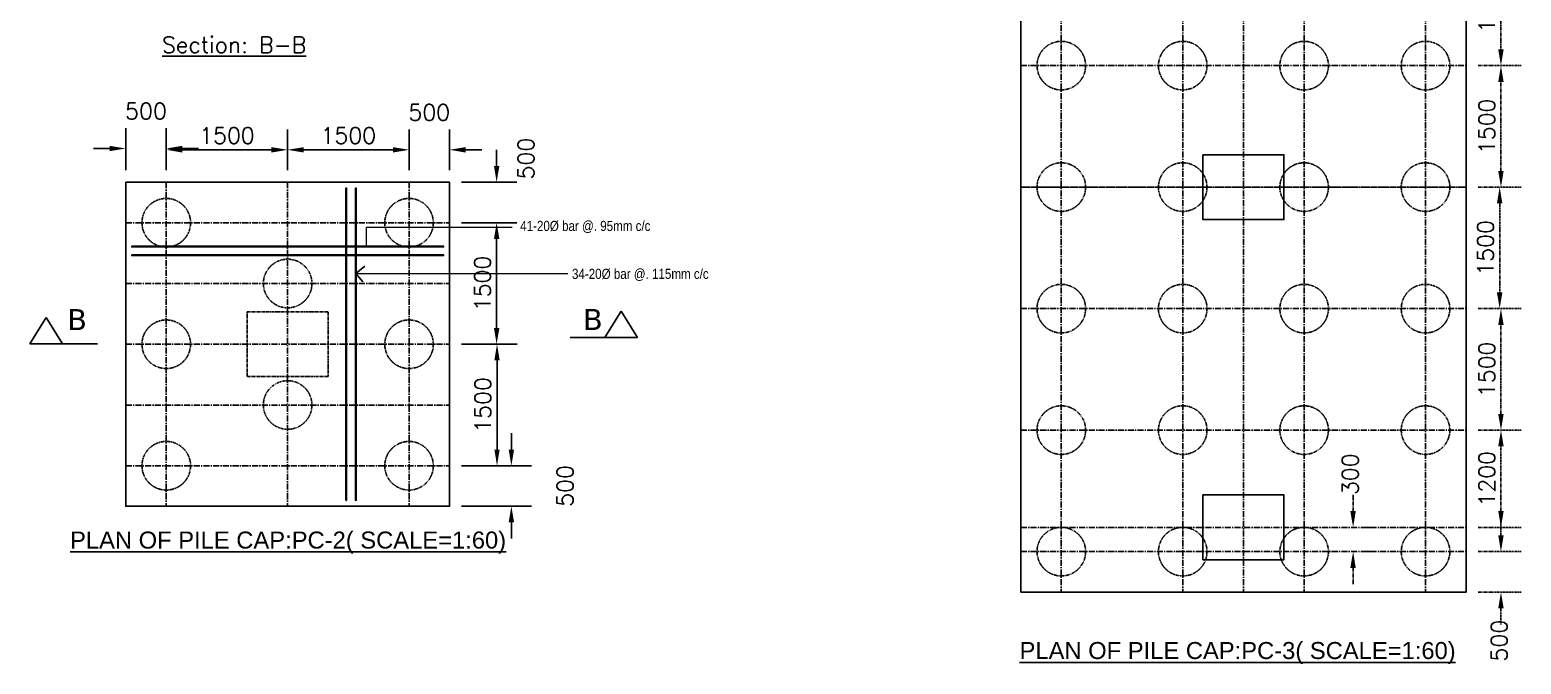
# Model space of a CAD drawing. Header units: millimetres. Extents: x 6239764 to 13047540, y 367704 to 979893.
# Drawn here: x 6508251 to 6526677, y 368985 to 376816 of the extents above; entities that cross this region are included whole.
import ezdxf

# ---------------------------------------------------------------- set-up
doc = ezdxf.new("R2010")
doc.units = ezdxf.units.MM
doc.header["$LTSCALE"] = 300
for name, pattern in [('CENTERX2', [4, 2.5, -0.5, 0.5, -0.5]), ('G', [2, 1.25, -0.25, 0.25, -0.25]), ('K', [2.5, 1.25, -0.25, 0.25, -0.25, 0.25, -0.25])]:
    doc.linetypes.add(name, pattern=pattern)
for name, color, linetype in [('05', 1, 'G'), ('07', 6, 'K'), ('BOU', 12, 'Continuous'), ('DIM', 4, 'Continuous'), ('TEXT', 7, 'Continuous')]:
    doc.layers.add(name, color=color, linetype=linetype)
doc.layers.add('LINE-3', color=7, linetype='Continuous', lineweight=15)
doc.layers.add('ROD', color=10, linetype='Continuous', lineweight=35)
doc.styles.add('1-100', font='romans.shx', dxfattribs={"height": 200})
doc.styles.add('1-37.5', font='arial.ttf')
doc.styles.add('NARROW', font='ARIALN.TTF')
doc.styles.get("Standard").update_dxf_attribs({"font": 'txt8.shx', "width": 0.7, "bigfont": 'hztxt_ii.shx'})
doc.styles.add('ver', font='verdana.ttf')
doc.dimstyles.new('1-100', dxfattribs={"dimtxt": 210, "dimasz": 200, "dimexe": 250, "dimexo": 150, "dimgap": 75, "dimtad": 1, "dimdec": 0, "dimzin": 3, "dimdsep": 46, "dimtxsty": '1-100', "dimcen": 0.09, "dimclrd": 161, "dimclre": 161, "dimclrt": 161, "dimadec": 0, "dimazin": 0, "dimtfac": 1, "dimtdec": 0, "dimtofl": 0, "dimtmove": 2, "dimatfit": 3, "dimfxl": 1, "dimtolj": 1, "dimtzin": 0, "dimarcsym": 0})

# ---------------------------------------------------------------- blocks, each defined once
blk = doc.blocks.new('*D350')
at = {"layer": '07', "color": 161, "lineweight": -2, "ltscale": 0.1, "transparency": 16777216}
for p, q in [((6524600, 370874), (6524600, 371074)), ((6524729, 370674), (6524850, 370674)), ((6524729, 370374), (6524850, 370374)), ((6524600, 370174), (6524600, 369974))]:
    blk.add_line(p, q, dxfattribs=at)
at = {"layer": '07', "color": 161, "ltscale": 0.1, "transparency": 16777216}
for points in [[(6524566, 370874), (6524633, 370874), (6524600, 370674)], [(6524566, 370174), (6524633, 370174), (6524600, 370374)]]:
    blk.add_solid(points, dxfattribs=at)
at = {"layer": 'Defpoints', "color": 0, "ltscale": 0.1, "transparency": 16777216}
for p in [(6524579, 370674), (6524600, 370674), (6524579, 370374)]:
    blk.add_point(p, dxfattribs=at)
at = {"layer": '07', "color": 161, "ltscale": 0.1, "transparency": 16777216, "insert": (6524565, 371330), "char_height": 200, "attachment_point": 5, "rotation": 90, "style": '1-100'}
blk.add_mtext('\\A1;300', dxfattribs=at)
blk = doc.blocks.new('*D352')
at = {"layer": '07', "color": 161, "lineweight": -2, "ltscale": 0.1, "transparency": 16777216}
for p, q in [((6526427, 370574), (6526427, 370774)), ((6526145, 370374), (6526677, 370374)), ((6526145, 369874), (6526677, 369874)), ((6526427, 369674), (6526427, 369474))]:
    blk.add_line(p, q, dxfattribs=at)
at = {"layer": '07', "color": 161, "ltscale": 0.1, "transparency": 16777216}
for points in [[(6526393, 370574), (6526460, 370574), (6526427, 370374)], [(6526393, 369674), (6526460, 369674), (6526427, 369874)]]:
    blk.add_solid(points, dxfattribs=at)
at = {"layer": 'Defpoints', "color": 0, "ltscale": 0.1, "transparency": 16777216}
for p in [(6525995, 370374), (6526427, 370374), (6525995, 369874)]:
    blk.add_point(p, dxfattribs=at)
at = {"layer": '07', "color": 161, "ltscale": 0.1, "transparency": 16777216, "insert": (6526405, 369275), "char_height": 200, "attachment_point": 5, "rotation": 90, "style": '1-100'}
blk.add_mtext('\\A1;500', dxfattribs=at)
blk = doc.blocks.new('*D353')
at = {"layer": '07', "color": 161, "lineweight": -2, "ltscale": 0.1, "transparency": 16777216}
for p, q in [((6526145, 371874), (6526677, 371874)), ((6526427, 370874), (6526427, 371674)), ((6526145, 370674), (6526677, 370674))]:
    blk.add_line(p, q, dxfattribs=at)
at = {"layer": '07', "color": 161, "ltscale": 0.1, "transparency": 16777216}
for points in [[(6526393, 371674), (6526460, 371674), (6526427, 371874)], [(6526393, 370874), (6526460, 370874), (6526427, 370674)]]:
    blk.add_solid(points, dxfattribs=at)
at = {"layer": 'Defpoints', "color": 0, "ltscale": 0.1, "transparency": 16777216}
for p in [(6525995, 371874), (6526427, 371874), (6525995, 370674)]:
    blk.add_point(p, dxfattribs=at)
at = {"layer": '07', "color": 161, "ltscale": 0.1, "transparency": 16777216, "insert": (6526252, 371274), "char_height": 200, "attachment_point": 5, "rotation": 90, "style": '1-100'}
blk.add_mtext('\\A1;1200', dxfattribs=at)
blk = doc.blocks.new('*D354')
at = {"layer": '07', "color": 161, "lineweight": -2, "ltscale": 0.1, "transparency": 16777216}
for p, q in [((6526145, 373374), (6526677, 373374)), ((6526427, 372074), (6526427, 373174)), ((6526145, 371874), (6526677, 371874))]:
    blk.add_line(p, q, dxfattribs=at)
at = {"layer": '07', "color": 161, "ltscale": 0.1, "transparency": 16777216}
for points in [[(6526393, 373174), (6526460, 373174), (6526427, 373374)], [(6526393, 372074), (6526460, 372074), (6526427, 371874)]]:
    blk.add_solid(points, dxfattribs=at)
at = {"layer": 'Defpoints', "color": 0, "ltscale": 0.1, "transparency": 16777216}
for p in [(6525995, 373374), (6526427, 373374), (6525995, 371874)]:
    blk.add_point(p, dxfattribs=at)
at = {"layer": '07', "color": 161, "ltscale": 0.1, "transparency": 16777216, "insert": (6526252, 372624), "char_height": 200, "attachment_point": 5, "rotation": 90, "style": '1-100'}
blk.add_mtext('\\A1;1500', dxfattribs=at)
blk = doc.blocks.new('*D355')
at = {"layer": '07', "color": 161, "lineweight": -2, "ltscale": 0.1, "transparency": 16777216}
for p, q in [((6526145, 376374), (6526677, 376374)), ((6526427, 375074), (6526427, 376174)), ((6526145, 374874), (6526677, 374874))]:
    blk.add_line(p, q, dxfattribs=at)
at = {"layer": '07', "color": 161, "ltscale": 0.1, "transparency": 16777216}
for points in [[(6526393, 376174), (6526460, 376174), (6526427, 376374)], [(6526393, 375074), (6526460, 375074), (6526427, 374874)]]:
    blk.add_solid(points, dxfattribs=at)
at = {"layer": 'Defpoints', "color": 0, "ltscale": 0.1, "transparency": 16777216}
for p in [(6525995, 376374), (6526427, 376374), (6525995, 374874)]:
    blk.add_point(p, dxfattribs=at)
at = {"layer": '07', "color": 161, "ltscale": 0.1, "transparency": 16777216, "insert": (6526252, 375624), "char_height": 200, "attachment_point": 5, "rotation": 90, "style": '1-100'}
blk.add_mtext('\\A1;1500', dxfattribs=at)
blk = doc.blocks.new('*D336')
at = {"layer": '07', "color": 161, "lineweight": -2, "ltscale": 0.1, "transparency": 16777216}
for p, q in [((6526145, 377874), (6526677, 377874)), ((6526427, 377674), (6526427, 376574)), ((6526145, 376374), (6526677, 376374))]:
    blk.add_line(p, q, dxfattribs=at)
at = {"layer": '07', "color": 161, "ltscale": 0.1, "transparency": 16777216}
for points in [[(6526393, 377674), (6526460, 377674), (6526427, 377874)], [(6526393, 376574), (6526460, 376574), (6526427, 376374)]]:
    blk.add_solid(points, dxfattribs=at)
at = {"layer": 'Defpoints', "color": 0, "ltscale": 0.1, "transparency": 16777216}
for p in [(6525995, 377874), (6525995, 376374), (6526427, 376374)]:
    blk.add_point(p, dxfattribs=at)
at = {"layer": '07', "color": 161, "ltscale": 0.1, "transparency": 16777216, "insert": (6526252, 377124), "char_height": 200, "attachment_point": 5, "rotation": 90, "style": '1-100'}
blk.add_mtext('\\A1;1500', dxfattribs=at)
blk = doc.blocks.new('*D344')
at = {"layer": '07', "color": 161, "lineweight": -2, "ltscale": 0.1, "transparency": 16777216}
for p, q in [((6526145, 374874), (6526661, 374874)), ((6526411, 374674), (6526411, 373574)), ((6526145, 373374), (6526661, 373374))]:
    blk.add_line(p, q, dxfattribs=at)
at = {"layer": '07', "color": 161, "ltscale": 0.1, "transparency": 16777216}
for points in [[(6526377, 374674), (6526444, 374674), (6526411, 374874)], [(6526377, 373574), (6526444, 373574), (6526411, 373374)]]:
    blk.add_solid(points, dxfattribs=at)
at = {"layer": 'Defpoints', "color": 0, "ltscale": 0.1, "transparency": 16777216}
for p in [(6525995, 374874), (6525995, 373374), (6526411, 373374)]:
    blk.add_point(p, dxfattribs=at)
at = {"layer": '07', "color": 161, "ltscale": 0.1, "transparency": 16777216, "insert": (6526236, 374124), "char_height": 200, "attachment_point": 5, "rotation": 90, "style": '1-100'}
blk.add_mtext('\\A1;1500', dxfattribs=at)
blk = doc.blocks.new('*D397')
at = {"layer": '07', "color": 161, "linetype": 'Continuous', "lineweight": -2, "ltscale": 0.1, "transparency": 16777216}
for p, q in [((6514018, 375135), (6514018, 375335)), ((6513586, 374935), (6514268, 374935)), ((6513586, 374435), (6514268, 374435)), ((6514018, 374235), (6514018, 374035))]:
    blk.add_line(p, q, dxfattribs=at)
at = {"layer": '07', "color": 161, "linetype": 'Continuous', "ltscale": 0.1, "transparency": 16777216}
for points in [[(6513985, 375135), (6514052, 375135), (6514018, 374935)], [(6513985, 374235), (6514052, 374235), (6514018, 374435)]]:
    blk.add_solid(points, dxfattribs=at)
at = {"layer": 'Defpoints', "color": 0, "linetype": 'Continuous', "ltscale": 0.1, "transparency": 16777216}
for p in [(6513436, 374935), (6513436, 374435), (6514018, 374435)]:
    blk.add_point(p, dxfattribs=at)
at = {"layer": '07', "color": 161, "linetype": 'Continuous', "ltscale": 0.1, "transparency": 16777216, "insert": (6514381, 375226), "char_height": 200, "attachment_point": 5, "rotation": 90, "style": '1-100'}
blk.add_mtext('\\A1;500', dxfattribs=at)
blk = doc.blocks.new('*D398')
at = {"layer": '07', "color": 161, "linetype": 'Continuous', "lineweight": -2, "ltscale": 0.1, "transparency": 16777216}
for p, q in [((6513586, 374435), (6514268, 374435)), ((6514018, 373135), (6514018, 374235)), ((6513586, 372935), (6514268, 372935))]:
    blk.add_line(p, q, dxfattribs=at)
at = {"layer": '07', "color": 161, "linetype": 'Continuous', "ltscale": 0.1, "transparency": 16777216}
for points in [[(6513985, 374235), (6514052, 374235), (6514018, 374435)], [(6513985, 373135), (6514052, 373135), (6514018, 372935)]]:
    blk.add_solid(points, dxfattribs=at)
at = {"layer": 'Defpoints', "color": 0, "linetype": 'Continuous', "ltscale": 0.1, "transparency": 16777216}
for p in [(6513436, 374435), (6514018, 374435), (6513436, 372935)]:
    blk.add_point(p, dxfattribs=at)
at = {"layer": '07', "color": 161, "linetype": 'Continuous', "ltscale": 0.1, "transparency": 16777216, "insert": (6513843, 373685), "char_height": 200, "attachment_point": 5, "rotation": 90, "style": '1-100'}
blk.add_mtext('\\A1;1500', dxfattribs=at)
blk = doc.blocks.new('*D399')
at = {"layer": '07', "color": 161, "linetype": 'Continuous', "lineweight": -2, "ltscale": 0.1, "transparency": 16777216}
for p, q in [((6513586, 372935), (6514273, 372935)), ((6514023, 371635), (6514023, 372735)), ((6513586, 371435), (6514273, 371435))]:
    blk.add_line(p, q, dxfattribs=at)
at = {"layer": '07', "color": 161, "linetype": 'Continuous', "ltscale": 0.1, "transparency": 16777216}
for points in [[(6513990, 372735), (6514056, 372735), (6514023, 372935)], [(6513990, 371635), (6514056, 371635), (6514023, 371435)]]:
    blk.add_solid(points, dxfattribs=at)
at = {"layer": 'Defpoints', "color": 0, "linetype": 'Continuous', "ltscale": 0.1, "transparency": 16777216}
for p in [(6513436, 372935), (6514023, 372935), (6513436, 371435)]:
    blk.add_point(p, dxfattribs=at)
at = {"layer": '07', "color": 161, "linetype": 'Continuous', "ltscale": 0.1, "transparency": 16777216, "insert": (6513848, 372185), "char_height": 200, "attachment_point": 5, "rotation": 90, "style": '1-100'}
blk.add_mtext('\\A1;1500', dxfattribs=at)
blk = doc.blocks.new('*D400')
at = {"layer": '07', "color": 161, "linetype": 'Continuous', "lineweight": -2, "ltscale": 0.1, "transparency": 16777216}
for p, q in [((6514200, 371635), (6514200, 371835)), ((6513586, 371435), (6514450, 371435)), ((6513586, 370935), (6514450, 370935)), ((6514200, 370735), (6514200, 370535))]:
    blk.add_line(p, q, dxfattribs=at)
at = {"layer": '07', "color": 161, "linetype": 'Continuous', "ltscale": 0.1, "transparency": 16777216}
for points in [[(6514167, 371635), (6514234, 371635), (6514200, 371435)], [(6514167, 370735), (6514234, 370735), (6514200, 370935)]]:
    blk.add_solid(points, dxfattribs=at)
at = {"layer": 'Defpoints', "color": 0, "linetype": 'Continuous', "ltscale": 0.1, "transparency": 16777216}
for p in [(6513436, 371435), (6514200, 371435), (6513436, 370935)]:
    blk.add_point(p, dxfattribs=at)
at = {"layer": '07', "color": 161, "linetype": 'Continuous', "ltscale": 0.1, "transparency": 16777216, "insert": (6514863, 371185), "char_height": 200, "attachment_point": 5, "rotation": 90, "style": '1-100'}
blk.add_mtext('\\A1;500', dxfattribs=at)
blk = doc.blocks.new('*D401')
at = {"layer": '07', "color": 161, "linetype": 'Continuous', "lineweight": -2, "ltscale": 0.1, "transparency": 16777216}
for p, q in [((6509436, 375085), (6509436, 375601)), ((6509936, 375085), (6509936, 375601)), ((6509236, 375351), (6509036, 375351)), ((6510136, 375351), (6510336, 375351))]:
    blk.add_line(p, q, dxfattribs=at)
at = {"layer": '07', "color": 161, "linetype": 'Continuous', "ltscale": 0.1, "transparency": 16777216}
for points in [[(6509236, 375384), (6509236, 375318), (6509436, 375351)], [(6510136, 375384), (6510136, 375318), (6509936, 375351)]]:
    blk.add_solid(points, dxfattribs=at)
at = {"layer": 'Defpoints', "color": 0, "linetype": 'Continuous', "ltscale": 0.1, "transparency": 16777216}
for p in [(6509936, 375351), (6509436, 374935), (6509936, 374935)]:
    blk.add_point(p, dxfattribs=at)
at = {"layer": '07', "color": 161, "linetype": 'Continuous', "ltscale": 0.1, "transparency": 16777216, "insert": (6509686, 375813), "char_height": 200, "attachment_point": 5, "style": '1-100'}
blk.add_mtext('\\A1;500', dxfattribs=at)
blk = doc.blocks.new('*D402')
at = {"layer": '07', "color": 161, "linetype": 'Continuous', "lineweight": -2, "ltscale": 0.1, "transparency": 16777216}
for p, q in [((6509936, 375085), (6509936, 375585)), ((6511436, 375085), (6511436, 375585)), ((6510136, 375335), (6511236, 375335))]:
    blk.add_line(p, q, dxfattribs=at)
at = {"layer": '07', "color": 161, "linetype": 'Continuous', "ltscale": 0.1, "transparency": 16777216}
for points in [[(6510136, 375368), (6510136, 375301), (6509936, 375335)], [(6511236, 375368), (6511236, 375301), (6511436, 375335)]]:
    blk.add_solid(points, dxfattribs=at)
at = {"layer": 'Defpoints', "color": 0, "linetype": 'Continuous', "ltscale": 0.1, "transparency": 16777216}
for p in [(6511436, 375335), (6509936, 374935), (6511436, 374935)]:
    blk.add_point(p, dxfattribs=at)
at = {"layer": '07', "color": 161, "linetype": 'Continuous', "ltscale": 0.1, "transparency": 16777216, "insert": (6510686, 375510), "char_height": 200, "attachment_point": 5, "style": '1-100'}
blk.add_mtext('\\A1;1500', dxfattribs=at)
blk = doc.blocks.new('*D403')
at = {"layer": '07', "color": 161, "linetype": 'Continuous', "lineweight": -2, "ltscale": 0.1, "transparency": 16777216}
for p, q in [((6511436, 375085), (6511436, 375585)), ((6512936, 375085), (6512936, 375585)), ((6512736, 375335), (6511636, 375335))]:
    blk.add_line(p, q, dxfattribs=at)
at = {"layer": '07', "color": 161, "linetype": 'Continuous', "ltscale": 0.1, "transparency": 16777216}
for points in [[(6511636, 375368), (6511636, 375301), (6511436, 375335)], [(6512736, 375368), (6512736, 375301), (6512936, 375335)]]:
    blk.add_solid(points, dxfattribs=at)
at = {"layer": 'Defpoints', "color": 0, "linetype": 'Continuous', "ltscale": 0.1, "transparency": 16777216}
for p in [(6511436, 375335), (6511436, 374935), (6512936, 374935)]:
    blk.add_point(p, dxfattribs=at)
at = {"layer": '07', "color": 161, "linetype": 'Continuous', "ltscale": 0.1, "transparency": 16777216, "insert": (6512186, 375510), "char_height": 200, "attachment_point": 5, "style": '1-100'}
blk.add_mtext('\\A1;1500', dxfattribs=at)
blk = doc.blocks.new('*D404')
at = {"layer": '07', "color": 161, "linetype": 'Continuous', "lineweight": -2, "ltscale": 0.1, "transparency": 16777216}
for p, q in [((6512936, 375085), (6512936, 375585)), ((6513436, 375085), (6513436, 375585)), ((6512736, 375335), (6512536, 375335)), ((6513636, 375335), (6513836, 375335))]:
    blk.add_line(p, q, dxfattribs=at)
at = {"layer": '07', "color": 161, "linetype": 'Continuous', "ltscale": 0.1, "transparency": 16777216}
for points in [[(6512736, 375368), (6512736, 375301), (6512936, 375335)], [(6513636, 375368), (6513636, 375301), (6513436, 375335)]]:
    blk.add_solid(points, dxfattribs=at)
at = {"layer": 'Defpoints', "color": 0, "linetype": 'Continuous', "ltscale": 0.1, "transparency": 16777216}
for p in [(6512936, 375335), (6512936, 374935), (6513436, 374935)]:
    blk.add_point(p, dxfattribs=at)
at = {"layer": '07', "color": 161, "linetype": 'Continuous', "ltscale": 0.1, "transparency": 16777216, "insert": (6513186, 375797), "char_height": 200, "attachment_point": 5, "style": '1-100'}
blk.add_mtext('\\A1;500', dxfattribs=at)

msp = doc.modelspace()

# ---------------------------------------------------------------- linework, layer by layer
at = {"color": 8, "linetype": 'CENTERX2', "ltscale": 0.1}
for p, q in [((6520995.1, 388874.3), (6520995.1, 369874.3)), ((6522495.1, 388874.3), (6522495.1, 369874.3)), ((6523245.1, 388874.3), (6523245.1, 369874.3)), ((6523995.1, 388874.3), (6523995.1, 369874.3)), ((6525495.1, 388874.3), (6525495.1, 369874.3)), ((6520495.1, 376374.3), (6525995.1, 376374.3)), ((6509936.2, 374934.5), (6509936.2, 370934.5)), ((6511436.2, 374934.5), (6511436.2, 370934.5)), ((6512936.2, 374934.5), (6512936.2, 370934.5)), ((6520495.1, 374874.3), (6525995.1, 374874.3)), ((6509436.2, 374434.5), (6513436.2, 374434.5)), ((6509436.2, 373684.5), (6513436.2, 373684.5)), ((6520495.1, 373374.3), (6525995.1, 373374.3)), ((6509436.2, 372934.5), (6513436.2, 372934.5)), ((6509436.2, 372184.5), (6513436.2, 372184.5)), ((6520495.1, 371874.3), (6525995.1, 371874.3)), ((6509436.2, 371434.5), (6513436.2, 371434.5)), ((6520495.1, 370674.3), (6525995.1, 370674.3)), ((6520495.1, 370374.3), (6525995.1, 370374.3))]:
    msp.add_line(p, q, dxfattribs=at)
at = {"color": 141, "ltscale": 0.1}
for p, q in [((6522745.1, 375274.3), (6523745.1, 375274.3)), ((6523745.1, 375274.3), (6523745.1, 374474.3)), ((6522745.1, 371074.3), (6523745.1, 371074.3)), ((6523745.1, 371074.3), (6523745.1, 370274.3))]:
    msp.add_line(p, q, dxfattribs=at)
at = {"lineweight": 25}
for q in [(6512391.1, 373896.8, 0), (6512363.1, 373703.4, 0)]:
    msp.add_line((6512279.6, 373806.1, 0), q, dxfattribs=at)
at = {"layer": '05', "linetype": 'Continuous', "ltscale": 0.1}
for points in [[(6522745.1, 375274.3), (6523745.1, 375274.3), (6523745.1, 374474.3), (6522745.1, 374474.3)], [(6522745.1, 371074.3), (6523745.1, 371074.3), (6523745.1, 370274.3), (6522745.1, 370274.3)]]:
    msp.add_lwpolyline(points, close=True, dxfattribs=at)
at = {"layer": '05', "ltscale": 0.1}
for points in [[(6522745.1, 375274.3), (6523745.1, 375274.3), (6523745.1, 374474.3), (6522745.1, 374474.3)], [(6510936.2, 373334.5), (6511936.2, 373334.5), (6511936.2, 372534.5), (6510936.2, 372534.5)], [(6522745.1, 371074.3), (6523745.1, 371074.3), (6523745.1, 370274.3), (6522745.1, 370274.3)]]:
    msp.add_lwpolyline(points, close=True, dxfattribs=at)
at = {"layer": '07', "color": 6, "ltscale": 0.1}
msp.add_line((6520495.1, 374874.3), (6525995.1, 374874.3), dxfattribs=at)
at = {"layer": '07', "color": 22, "ltscale": 0.1}
for centre in [(6520995.1, 376374.3), (6522495.1, 376374.3), (6523995.1, 376374.3), (6525495.1, 376374.3), (6520995.1, 374874.3), (6522495.1, 374874.3), (6523995.1, 374874.3), (6525495.1, 374874.3), (6509936.2, 374434.5), (6512936.2, 374434.5), (6511436.2, 373684.5), (6520995.1, 373374.3), (6522495.1, 373374.3), (6523995.1, 373374.3), (6525495.1, 373374.3), (6509936.2, 372934.5), (6512936.2, 372934.5), (6511436.2, 372184.5), (6520995.1, 371874.3), (6522495.1, 371874.3), (6523995.1, 371874.3), (6525495.1, 371874.3), (6509936.2, 371434.5), (6512936.2, 371434.5), (6520995.1, 370374.3), (6522495.1, 370374.3), (6523995.1, 370374.3), (6525495.1, 370374.3)]:
    msp.add_circle(centre, 300, dxfattribs=at)
at = {"layer": 'BOU', "color": 141, "ltscale": 0.1}
for points in [[(6520495.1, 388874.3), (6525995.1, 388874.3), (6525995.1, 369874.3), (6520495.1, 369874.3)], [(6509436.2, 374934.5), (6513436.2, 374934.5), (6513436.2, 370934.5), (6509436.2, 370934.5)]]:
    msp.add_lwpolyline(points, close=True, dxfattribs=at)
at = {"layer": 'DIM', "ltscale": 3}
for p, q in [((6515354.8, 373018.4, 0), (6515558.7, 373343.4, 0)), ((6515558.7, 373343.4, 0), (6515759.2, 373018.4, 0)), ((6508451.1, 373264.9), (6508250.7, 372939.9)), ((6508655, 372939.9), (6508451.1, 373264.9)), ((6515759.2, 373018.4, 0), (6514924.9, 373018.4, 0)), ((6508250.7, 372939.9), (6509084.9, 372939.9))]:
    msp.add_line(p, q, dxfattribs=at)
at = {"layer": 'LINE-3'}
for p, q in [((6512411.1, 374139.9), (6512411.1, 374381.4)), ((6512411.1, 374381.4), (6514211, 374381.4)), ((6512279.6, 373806.1, 0), (6514896.1, 373806.1, 0)), ((6515116.2, 373218.1, 0), (6515116.2, 373218.1, 0))]:
    msp.add_line(p, q, dxfattribs=at)
at = {"layer": 'ROD'}
for p, q in [((6512160.5, 374859.5), (6512160.5, 371009.5)), ((6512279.6, 374859.5), (6512279.6, 371009.5)), ((6509511.2, 374139.9), (6513361.2, 374139.9)), ((6509511.2, 374032.8), (6513361.2, 374032.8))]:
    msp.add_line(p, q, dxfattribs=at)
at = {"layer": 'ROD', "const_width": 12.5}
for points in [[(6512154.3, 374859.5, 1), (6512166.8, 374859.5, 1)], [(6512273.3, 374859.5, 1), (6512285.8, 374859.5, 1)], [(6509504.9, 374139.9, 1), (6509517.4, 374139.9, 1)], [(6513354.9, 374139.9, 1), (6513367.4, 374139.9, 1)], [(6509504.9, 374032.8, 1), (6509517.4, 374032.8, 1)], [(6513354.9, 374032.8, 1), (6513367.4, 374032.8, 1)], [(6512154.3, 371009.5, 1), (6512166.8, 371009.5, 1)], [(6512273.3, 371009.5, 1), (6512285.8, 371009.5, 1)]]:
    msp.add_lwpolyline(points, format="xyb", close=True, dxfattribs=at)

# ---------------------------------------------------------------- texts
at = {"lineweight": 25}
for s, height, style, p in [('41-20Ø bar @. 95mm c/c', 125, 'NARROW', (6514309.1, 374332.8, -20.9)), ('34-20Ø bar @. 115mm c/c', 125, 'NARROW', (6514949, 373741.2, -20.9)), ('B', 258.5, 'ver', (6508713, 373109.4)), ('B', 258.5, 'ver', (6515085.4, 373111.4, 0))]:
    msp.add_text(s, height=height, dxfattribs=dict(at, style=style)).set_placement(p)
at = {"layer": 'DIM', "lineweight": 25}
msp.add_text('%%USection: B-B', height=200, dxfattribs=at).set_placement((6509883.7, 376530.5, 0))
at = {"layer": 'TEXT', "linetype": 'Continuous', "ltscale": 0.5, "char_height": 210, "attachment_point": 1, "style": '1-37.5'}
for s, insert in [('{\\L PLAN OF PILE CAP:PC-2( SCALE=1:60)}', (6508666, 370622.4)), ('{\\L PLAN OF PILE CAP:PC-3( SCALE=1:60)}', (6520397.7, 369258.5))]:
    msp.add_mtext(s, dxfattribs=dict(at, insert=insert))

# ---------------------------------------------------------------- dimensions: what is measured, and where the dimension line sits
at = {"layer": '07', "color": 6, "ltscale": 0.1}
for base, p1, p2, picture, middle in [((6526426.6, 376374.3), (6525995.1, 377874.3), (6525995.1, 376374.3), '*D336', (6526251.6, 377124.3)), ((6526426.6, 376374.3), (6525995.1, 374874.3), (6525995.1, 376374.3), '*D355', (6526251.6, 375624.3)), ((6526410.8, 373374.3), (6525995.1, 374874.3), (6525995.1, 373374.3), '*D344', (6526235.8, 374124.3)), ((6526426.6, 373374.3), (6525995.1, 371874.3), (6525995.1, 373374.3), '*D354', (6526251.6, 372624.3)), ((6526426.6, 371874.3), (6525995.1, 370674.3), (6525995.1, 371874.3), '*D353', (6526251.6, 371274.3))]:
    dim = msp.add_linear_dim(base=base, p1=p1, p2=p2, angle=90, dimstyle='1-100', dxfattribs=at)
    dim.commit()
    dim.dimension.update_dxf_attribs({"geometry": picture, "text_midpoint": middle})
at = {"layer": '07', "color": 6, "linetype": 'Continuous', "ltscale": 0.1}
for base, p1, p2, picture, middle in [((6509936.2, 375350.9), (6509436.2, 374934.5), (6509936.2, 374934.5), '*D401', (6509686.2, 375813.4)), ((6512936.2, 375334.5), (6513436.2, 374934.5), (6512936.2, 374934.5), '*D404', (6513186.2, 375797)), ((6511436.2, 375334.5), (6509936.2, 374934.5), (6511436.2, 374934.5), '*D402', (6510686.2, 375509.5)), ((6511436.2, 375334.5), (6512936.2, 374934.5), (6511436.2, 374934.5), '*D403', (6512186.2, 375509.5))]:
    dim = msp.add_linear_dim(base=base, p1=p1, p2=p2, dimstyle='1-100', dxfattribs=at)
    dim.commit()
    dim.dimension.update_dxf_attribs({"geometry": picture, "text_midpoint": middle})
dim = msp.add_linear_dim(base=(6514018.2, 374434.5), p1=(6513436.2, 374934.5), p2=(6513436.2, 374434.5), angle=90, dimstyle='1-100', dxfattribs=at)
dim.commit()
dim.dimension.update_dxf_attribs({"geometry": '*D397', "text_midpoint": (6514380.5, 375226.2), "dimtype": 160})
for base, p1, p2, picture, middle in [((6514018.2, 374434.5), (6513436.2, 372934.5), (6513436.2, 374434.5), '*D398', (6513843.2, 373684.5)), ((6514023.1, 372934.5), (6513436.2, 371434.5), (6513436.2, 372934.5), '*D399', (6513848.1, 372184.5)), ((6514200.2, 371434.5), (6513436.2, 370934.5), (6513436.2, 371434.5), '*D400', (6514862.7, 371184.5))]:
    dim = msp.add_linear_dim(base=base, p1=p1, p2=p2, angle=90, dimstyle='1-100', dxfattribs=at)
    dim.commit()
    dim.dimension.update_dxf_attribs({"geometry": picture, "text_midpoint": middle})
at = {"layer": '07', "color": 6, "ltscale": 0.1}
for base, p1, p2, picture, middle in [((6524599.7, 370674.3), (6524579.1, 370374.3), (6524579.1, 370674.3), '*D350', (6524564.7, 371329.5)), ((6526426.6, 370374.3), (6525995.1, 369874.3), (6525995.1, 370374.3), '*D352', (6526405.5, 369275.2))]:
    dim = msp.add_linear_dim(base=base, p1=p1, p2=p2, angle=90, dimstyle='1-100', dxfattribs=at)
    dim.commit()
    dim.dimension.update_dxf_attribs({"geometry": picture, "text_midpoint": middle, "dimtype": 160})

doc.saveas('drawing.dxf')
